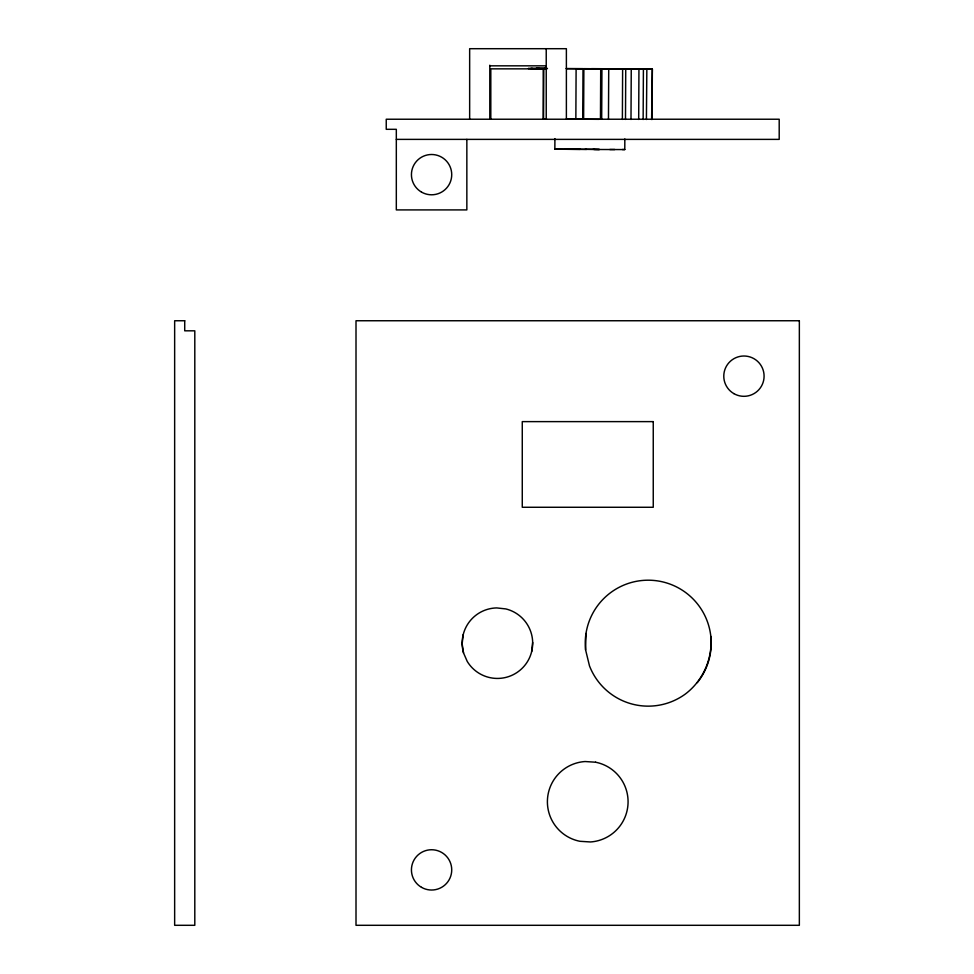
<?xml version="1.0" encoding="UTF-8"?>
<svg xmlns="http://www.w3.org/2000/svg" width="974" height="974" viewBox="0 0 974 974"><rect width="100%" height="100%" fill="white"/><g stroke="black" fill="none" stroke-linecap="round" stroke-linejoin="round"><path stroke-width="1.46" d="M543.809 68.618L543.553 118.998L546.56 119.011M586.531 149.424L554.851 149.217L554.912 138.612M584.01 68.655L602.796 68.837L576.109 68.85L575.853 119.23L587.054 119.242M582.744 119.266L583 68.886L587.846 68.862M583.621 119.254L583.864 68.874M600.459 119.339L600.714 68.959L595.966 68.91M601.676 119.352L601.932 68.984L600.714 68.959M608.47 119.388L608.726 69.008L605.171 68.947M622.374 119.425L622.63 69.057M594.42 149.485L624.784 149.57L624.833 138.965M625.491 119.449L625.734 69.081M630.994 119.473L631.249 69.093L605.256 68.947M638.688 119.473L638.944 69.093M643.144 119.498L643.4 69.117L646.675 69.117L625.405 69.008M646.419 119.498L646.846 69.081M651.618 119.485L652.349 69.093L652.093 119.473M710.825 636.424C712.834 658.509 703.045 680.643 685.367 694.024A62.969 62.969 0 0 1 589.489 665.899L585.605 649.926L585.983 633.49M463.174 634.719L462.151 643.875L463.539 652.97L467.228 661.407A35.271 35.271 0 0 0 525.814 664.085A35.271 35.271 0 0 0 505.871 608.933L496.716 607.922A35.271 35.271 0 0 0 463.539 652.97M531.658 651.63L532.668 642.475M532.498 68.436L530.587 68.448L547.461 68.472M632.248 69.008L630.3 69.02M554.851 149.192L580.175 149.278M614.789 149.521L609.797 149.521M489.8 65.83L546.231 65.83M616.615 68.777L610.868 68.801M620.462 68.996L625.186 69.008M396.321 139.379L779.2 139.379L779.2 119.23L386.24 119.23L386.24 129.311L396.321 129.311L396.321 209.909L466.85 209.909L466.85 139.379M566.978 68.764L587.736 68.789M632.089 68.971L633.319 68.996M566.722 119.132L576.011 119.181M546.913 68.606L535.822 68.57L539.535 68.606M587.176 119.242L599.01 119.327M574.49 149.266L564.847 149.253L580.175 149.387M536.37 68.46L546.755 68.521M583.438 68.643L566.077 68.521M633.587 68.996L652.349 69.093M546.864 68.57L528.322 68.484L529.308 68.497M576.109 68.85L583 68.886M651.862 69.105L591.449 68.643M601.932 68.984L608.726 69.008M585.216 149.278L594.42 149.326M576.328 149.241L599.46 149.485L593.105 149.339M628.376 68.923L624.188 68.886L637.203 68.923L632.333 68.886M544.259 68.472L547.035 68.484M647.272 69.008L649.67 69.032M622.398 149.521L624.784 149.546M566.381 119.23L566.381 48.7L469.651 48.7L469.651 119.23M546.231 48.7L546.231 119.23M543.212 119.23L543.212 68.85L490.811 68.85L490.811 119.23M489.8 65.209L489.8 119.23M585.605 649.926A62.969 62.969 0 0 1 665.936 582.744A62.969 62.969 0 0 1 697.262 682.677M184.719 320.75L174.65 320.75L174.65 925.3L194.8 925.3L194.8 330.819L184.719 330.819L184.719 320.75M799.35 320.75L356.009 320.75L356.009 925.3L799.35 925.3L799.35 320.75M653.25 421.62L522.271 421.62L522.271 507.271L653.25 507.271L653.25 421.62M595.589 762.216L585.094 761.534A40.299 40.299 0 0 0 579.932 841.293L590.427 841.962A40.299 40.299 0 0 0 595.589 762.216M733.86 393.618A20.15 20.15 0 0 0 764.091 376.171A20.15 20.15 0 0 0 733.86 358.712A20.15 20.15 0 0 0 733.86 393.618M421.511 887.338A20.15 20.15 0 0 0 451.729 869.879A20.15 20.15 0 0 0 421.511 852.433A20.15 20.15 0 0 0 421.511 887.338M421.511 192.097A20.15 20.15 0 0 0 451.729 174.65A20.15 20.15 0 0 0 421.511 157.191A20.15 20.15 0 0 0 421.511 192.097"/></g></svg>
